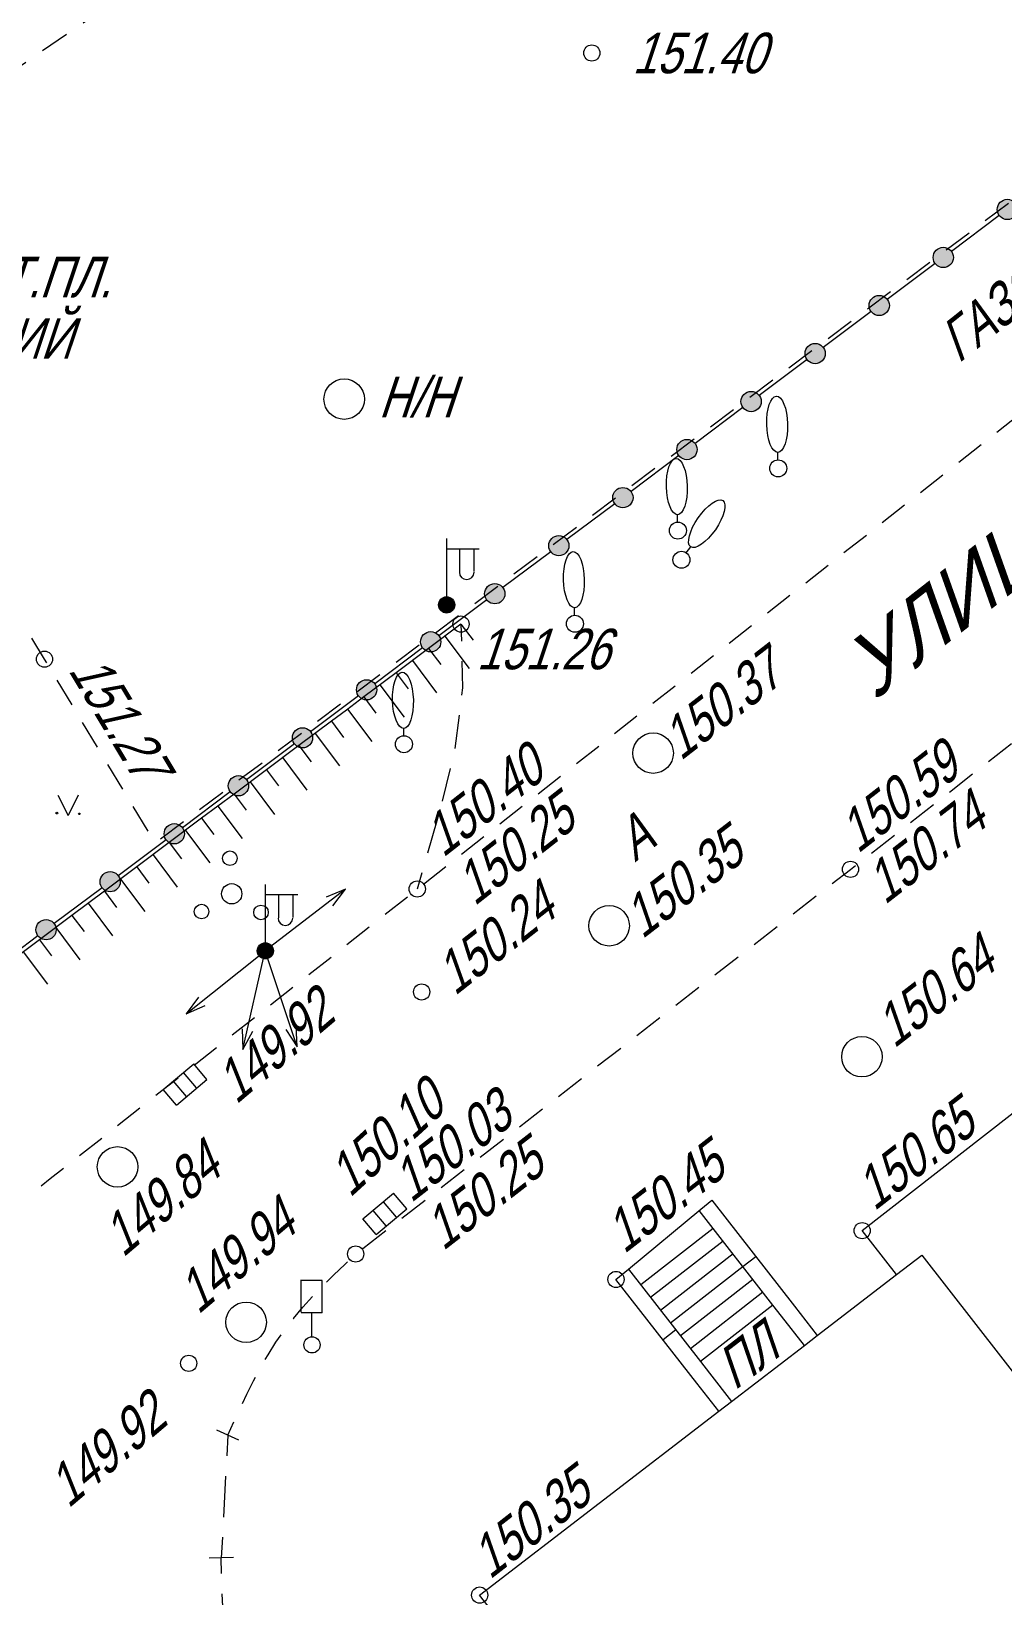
# Model space of a CAD drawing. Header units: metres. Extents: x 382 to 851, y 14083 to 14440.
# Drawn here: x 500.43 to 524.41, y 14152.11 to 14190.73 of the extents above; entities that cross this region are included whole.
import ezdxf

# ---------------------------------------------------------------- set-up
doc = ezdxf.new("R2010")
doc.units = ezdxf.units.M
doc.header["$MEASUREMENT"] = 0
for name, color, linetype, lineweight in [('Бортовой камень', 7, 'Continuous', 25), ('Внутреннее заполнение', 7, 'Continuous', 25), ('Горизонтали', 7, 'Continuous', 25), ('Граница площадки', 7, 'Continuous', 25), ('Граница улицы', 7, 'Continuous', 25), ('Здания', 7, 'Continuous', 25), ('Колодцы', 7, 'Continuous', 25), ('Крыльца', 7, 'Continuous', 25), ('Леса и газоны', 7, 'Continuous', 25), ('ЛЭП', 7, 'Continuous', 25), ('Ограды', 7, 'Continuous', 25), ('Отдельно стоящее дерево', 7, 'Continuous', 25), ('Откосы', 7, 'Continuous', 25), ('Светофоры', 7, 'Continuous', 25), ('Фонари', 7, 'Continuous', 25), ('Фонтаны', 7, 'Continuous', 25)]:
    doc.layers.add(name, color=color, linetype=linetype, lineweight=lineweight)
doc.styles.add('Style-RUSSIAN_1251 I 0.32289', font='RUSSIAN_1251.shx', dxfattribs={"oblique": 18.5})

# ---------------------------------------------------------------- blocks, each defined once
blk = doc.blocks.new('GAZON_38')
at = {"layer": 'Леса и газоны', "color": 251, "linetype": 'Continuous', "lineweight": 9}
for p in [(-0.248, 0.499), (0.251, 0.502)]:
    blk.add_line(p, (0, 0), dxfattribs=at)
for centre in [(-0.276, 0.057), (0.279, 0.039)]:
    blk.add_arc(centre, 0.02, 0, 360, dxfattribs=at)
blk = doc.blocks.new('DEREVO_544')
at = {"layer": 'Отдельно стоящее дерево', "color": 251, "linetype": 'Continuous', "lineweight": 9, "flags": 128}
blk.add_lwpolyline([(-0.007, 0.21), (-0.007, 0.393)], dxfattribs=at)
at = {"layer": 'Отдельно стоящее дерево', "color": 251, "linetype": 'Continuous', "lineweight": 9}
blk.add_arc((0, 0), 0.21, 0, 359.99999, dxfattribs=at)
blk.add_ellipse((-0.0255, 1.088), major_axis=(-0.0185, 0.695), ratio=0.3698286, dxfattribs=at)
blk = doc.blocks.new('KOLOD_118')
at = {"layer": 'Колодцы', "color": 251, "linetype": 'Continuous', "lineweight": 9}
blk.add_arc((0, 0), 0.5, 0, 360, dxfattribs=at)
blk = doc.blocks.new('RESHT1_21')
at = {"layer": 'Фонтаны', "color": 251, "linetype": 'Continuous', "lineweight": 9}
for p, q in [((-0.494, -0.254), (-0.494, 0.254)), ((-0.494, 0.254), (0.495, 0.254)), ((-0.163, -0.245), (-0.163, 0.251)), ((0.166, -0.245), (0.166, 0.251)), ((0.495, -0.254), (0.495, 0.254)), ((-0.494, -0.254), (0.495, -0.254))]:
    blk.add_line(p, q, dxfattribs=at)
blk = doc.blocks.new('KOLOD_120')
at = {"layer": 'Колодцы', "color": 251, "linetype": 'Continuous', "lineweight": 9}
blk.add_arc((0, 0), 0.5, 0, 360, dxfattribs=at)
blk = doc.blocks.new('KOLOD_122')
at = {"layer": 'Колодцы', "color": 251, "linetype": 'Continuous', "lineweight": 9}
blk.add_arc((0, 0), 0.5, 0, 360, dxfattribs=at)
blk = doc.blocks.new('PIKET_593')
at = {"layer": 'Горизонтали', "color": 251, "linetype": 'Continuous', "lineweight": 9}
blk.add_arc((0, 0), 0.2, 0, 360, dxfattribs=at)
blk = doc.blocks.new('FNRM1_24')
at = {"layer": 'Фонари', "linetype": 'Continuous', "lineweight": 9}
h = blk.add_hatch(color=251, dxfattribs=at)
edge = h.paths.add_edge_path()
edge.add_arc((0, 0), 0.2, 0, 360)
at = {"layer": 'Фонари', "color": 251, "linetype": 'Continuous', "lineweight": 9}
for p, q in [((0.003, 0.2), (0.003, 1.641)), ((0.017, 1.388), (0.805, 1.388)), ((0.322, 1.371), (0.322, 0.816)), ((0.676, 1.378), (0.676, 0.823))]:
    blk.add_line(p, q, dxfattribs=at)
blk.add_circle((0, 0), 0.2, dxfattribs=at)
blk.add_arc((0.496, 0.809), 0.181, 180, 0, dxfattribs=at)
blk = doc.blocks.new('FNRM1_28')
at = {"layer": 'Фонари', "linetype": 'Continuous', "lineweight": 9}
h = blk.add_hatch(color=251, dxfattribs=at)
edge = h.paths.add_edge_path()
edge.add_arc((0, 0), 0.2, 0, 360)
at = {"layer": 'Фонари', "color": 251, "linetype": 'Continuous', "lineweight": 9}
for p, q in [((0.003, 0.2), (0.003, 1.641)), ((0.017, 1.388), (0.805, 1.388)), ((0.322, 1.371), (0.322, 0.816)), ((0.676, 1.378), (0.676, 0.823))]:
    blk.add_line(p, q, dxfattribs=at)
blk.add_circle((0, 0), 0.2, dxfattribs=at)
blk.add_arc((0.496, 0.809), 0.181, 180, 0, dxfattribs=at)
blk = doc.blocks.new('PIKET_604')
at = {"layer": 'Горизонтали', "color": 251, "linetype": 'Continuous', "lineweight": 9}
blk.add_arc((0, 0), 0.2, 0, 360, dxfattribs=at)
blk = doc.blocks.new('PIKET_605')
at = {"layer": 'Горизонтали', "color": 251, "linetype": 'Continuous', "lineweight": 9}
blk.add_arc((0, 0), 0.2, 0, 360, dxfattribs=at)
blk = doc.blocks.new('PIKET_606')
at = {"layer": 'Горизонтали', "color": 251, "linetype": 'Continuous', "lineweight": 9}
blk.add_arc((0, 0), 0.2, 0, 360, dxfattribs=at)
blk = doc.blocks.new('msdElementTypeLineString_224')
at = {"layer": 'Откосы', "color": 251, "linetype": 'Continuous', "lineweight": 9}
for p, q in [((1.081, 6.541), (1.091, 6.123)), ((1.032, 4.294), (0.926, 3.466)), ((0.815, 2.978), (0.617, 2.167)), ((0.487, 1.684), (0.255, 0.882)), ((0.117, 0.402), (0.001, 0))]:
    blk.add_line(p, q, dxfattribs=at)
at = {"layer": 'Откосы', "color": 251, "linetype": 'Continuous', "lineweight": 9, "flags": 128}
blk.add_lwpolyline([(1.103, 5.624), (1.118, 4.969), (1.096, 4.79)], dxfattribs=at)
blk = doc.blocks.new('msdElementTypeLine_76')
at = {"layer": 'ЛЭП', "color": 251, "linetype": 'Continuous', "lineweight": 9}
for p, q in [((27.087, 20.873), (29.068, 22.398)), ((2.115, 1.659), (0.134, 0.134))]:
    blk.add_line(p, q, dxfattribs=at)
at = {"layer": 'ЛЭП', "color": 251, "linetype": 'Continuous', "lineweight": 9, "flags": 128}
for points in [[(27.4, 21.284), (27.087, 20.873), (27.565, 21.073)], [(1.802, 1.248), (2.115, 1.659), (1.637, 1.459)]]:
    blk.add_lwpolyline(points, dxfattribs=at)
blk = doc.blocks.new('msdElementTypeLineString_232')
at = {"layer": 'Откосы', "color": 251, "linetype": 'Continuous', "lineweight": 9}
for p, q in [((12.037, 9.263), (11.236, 8.663)), ((11.637, 8.963), (12.236, 8.163)), ((12.037, 9.263), (12.336, 8.863)), ((11.236, 8.663), (10.436, 8.063)), ((11.236, 8.663), (11.536, 8.263)), ((10.836, 8.363), (11.436, 7.563)), ((10.436, 8.063), (9.636, 7.464)), ((10.036, 7.764), (10.636, 6.963)), ((10.436, 8.063), (10.736, 7.663)), ((9.636, 7.464), (9.936, 7.064)), ((9.236, 7.164), (9.836, 6.364)), ((8.836, 6.864), (8.035, 6.265)), ((8.836, 6.864), (9.135, 6.464)), ((8.035, 6.265), (7.234, 5.666)), ((8.035, 6.265), (8.335, 5.865)), ((8.435, 6.565), (9.034, 5.764)), ((7.635, 5.965), (8.234, 5.165)), ((7.234, 5.666), (6.434, 5.067)), ((7.234, 5.666), (7.534, 5.266)), ((6.434, 5.067), (5.633, 4.468)), ((6.434, 5.067), (6.733, 4.666)), ((6.834, 5.366), (7.433, 4.566)), ((6.033, 4.767), (6.633, 3.967)), ((5.633, 4.468), (4.832, 3.868)), ((5.633, 4.468), (5.933, 4.067)), ((4.832, 3.868), (4.032, 3.269)), ((4.832, 3.868), (5.132, 3.468)), ((5.233, 4.168), (5.832, 3.367)), ((4.432, 3.569), (5.031, 2.768)), ((4.032, 3.269), (3.231, 2.67)), ((4.032, 3.269), (4.331, 2.869)), ((3.631, 2.97), (4.231, 2.169)), ((3.231, 2.67), (2.43, 2.071)), ((2.831, 2.371), (3.43, 1.57)), ((3.231, 2.67), (3.531, 2.27)), ((2.43, 2.071), (1.63, 1.472)), ((2.43, 2.071), (2.73, 1.671)), ((2.03, 1.772), (2.629, 0.971)), ((1.63, 1.472), (1, 1.001)), ((1.229, 1.172), (1.829, 0.372)), ((1.63, 1.472), (1.929, 1.072))]:
    blk.add_line(p, q, dxfattribs=at)
at = {"layer": 'Откосы', "color": 251, "linetype": 'Continuous', "lineweight": 9, "flags": 128}
blk.add_lwpolyline([(9.636, 7.464), (9.206, 7.141), (8.836, 6.864)], dxfattribs=at)
blk = doc.blocks.new('msdElementTypeLineString_234')
at = {"layer": 'Ограды', "linetype": 'Continuous', "lineweight": 9}
h = blk.add_hatch(color=251, dxfattribs=at)
edge = h.paths.add_edge_path()
edge.add_arc((35.895, 26.87), 0.25, 0, 360)
h = blk.add_hatch(color=251, dxfattribs=at)
edge = h.paths.add_edge_path()
edge.add_arc((34.3, 25.702), 0.25, 0, 360)
h = blk.add_hatch(color=251, dxfattribs=at)
edge = h.paths.add_edge_path()
edge.add_arc((32.705, 24.534), 0.25, 0, 360)
h = blk.add_hatch(color=251, dxfattribs=at)
edge = h.paths.add_edge_path()
edge.add_arc((31.109, 23.365), 0.25, 0, 360)
h = blk.add_hatch(color=251, dxfattribs=at)
edge = h.paths.add_edge_path()
edge.add_arc((29.525, 22.182), 0.25, 0, 360)
h = blk.add_hatch(color=251, dxfattribs=at)
edge = h.paths.add_edge_path()
edge.add_arc((27.943, 20.997), 0.25, 0, 360)
h = blk.add_hatch(color=251, dxfattribs=at)
edge = h.paths.add_edge_path()
edge.add_arc((26.361, 19.811), 0.25, 0, 360)
h = blk.add_hatch(color=251, dxfattribs=at)
edge = h.paths.add_edge_path()
edge.add_arc((24.778, 18.625), 0.25, 0, 360)
h = blk.add_hatch(color=251, dxfattribs=at)
edge = h.paths.add_edge_path()
edge.add_arc((23.196, 17.439), 0.25, 0, 360)
h = blk.add_hatch(color=251, dxfattribs=at)
edge = h.paths.add_edge_path()
edge.add_arc((21.614, 16.253), 0.25, 0, 360)
h = blk.add_hatch(color=251, dxfattribs=at)
edge = h.paths.add_edge_path()
edge.add_arc((20.032, 15.067), 0.25, 0, 360)
h = blk.add_hatch(color=251, dxfattribs=at)
edge = h.paths.add_edge_path()
edge.add_arc((18.45, 13.882), 0.25, 0, 360)
h = blk.add_hatch(color=251, dxfattribs=at)
edge = h.paths.add_edge_path()
edge.add_arc((16.867, 12.696), 0.25, 0, 360)
h = blk.add_hatch(color=251, dxfattribs=at)
edge = h.paths.add_edge_path()
edge.add_arc((15.285, 11.51), 0.25, 0, 360)
h = blk.add_hatch(color=251, dxfattribs=at)
edge = h.paths.add_edge_path()
edge.add_arc((13.703, 10.324), 0.25, 0, 360)
h = blk.add_hatch(color=251, dxfattribs=at)
edge = h.paths.add_edge_path()
edge.add_arc((12.121, 9.138), 0.25, 0, 360)
h = blk.add_hatch(color=251, dxfattribs=at)
edge = h.paths.add_edge_path()
edge.add_arc((10.539, 7.952), 0.25, 0, 360)
h = blk.add_hatch(color=251, dxfattribs=at)
edge = h.paths.add_edge_path()
edge.add_arc((8.957, 6.766), 0.25, 0, 360)
h = blk.add_hatch(color=251, dxfattribs=at)
edge = h.paths.add_edge_path()
edge.add_arc((7.374, 5.581), 0.25, 0, 360)
h = blk.add_hatch(color=251, dxfattribs=at)
edge = h.paths.add_edge_path()
edge.add_arc((5.791, 4.397), 0.25, 0, 360)
h = blk.add_hatch(color=251, dxfattribs=at)
edge = h.paths.add_edge_path()
edge.add_arc((4.208, 3.212), 0.25, 0, 360)
h = blk.add_hatch(color=251, dxfattribs=at)
edge = h.paths.add_edge_path()
edge.add_arc((2.624, 2.028), 0.25, 0, 360)
h = blk.add_hatch(color=251, dxfattribs=at)
edge = h.paths.add_edge_path()
edge.add_arc((1.041, 0.843), 0.25, 0, 360)
at = {"layer": 'Ограды', "color": 251, "linetype": 'Continuous', "lineweight": 9}
for p, q in [((36.693, 27.454), (36.097, 27.018)), ((35.693, 26.722), (34.502, 25.85)), ((34.098, 25.554), (32.906, 24.681)), ((32.503, 24.386), (31.311, 23.513)), ((29.325, 22.033), (28.143, 21.147)), ((27.743, 20.847), (26.561, 19.961)), ((26.161, 19.661), (24.979, 18.775)), ((24.579, 18.475), (23.396, 17.589)), ((22.996, 17.289), (21.814, 16.403)), ((21.414, 16.103), (20.232, 15.217)), ((19.832, 14.918), (18.65, 14.032)), ((18.25, 13.732), (17.068, 12.846)), ((16.668, 12.546), (15.485, 11.66)), ((15.085, 11.36), (13.903, 10.474)), ((13.503, 10.174), (12.321, 9.288)), ((11.921, 8.988), (10.739, 8.102)), ((10.339, 7.802), (9.157, 6.916)), ((7.174, 5.432), (5.991, 4.547)), ((5.591, 4.247), (4.408, 3.362)), ((4.008, 3.062), (2.825, 2.177)), ((2.424, 1.878), (1.242, 0.993)), ((0.841, 0.693), (0.25, 0.251))]:
    blk.add_line(p, q, dxfattribs=at)
at = {"layer": 'Ограды', "color": 251, "linetype": 'Continuous', "lineweight": 9, "flags": 128}
for points in [[(30.908, 23.218), (30.848, 23.174), (29.725, 22.332)], [(8.757, 6.617), (8.396, 6.346), (7.574, 5.731)]]:
    blk.add_lwpolyline(points, dxfattribs=at)
at = {"layer": 'Ограды', "color": 251, "linetype": 'Continuous', "lineweight": 9}
for centre in [(35.895, 26.87), (35.895, 26.87), (34.3, 25.702), (34.3, 25.702), (32.705, 24.534), (32.705, 24.534), (31.109, 23.365), (31.109, 23.365), (29.525, 22.182), (29.525, 22.182), (27.943, 20.997), (27.943, 20.997), (26.361, 19.811), (26.361, 19.811), (24.778, 18.625), (24.778, 18.625), (23.196, 17.439), (23.196, 17.439), (21.614, 16.253), (21.614, 16.253), (20.032, 15.067), (20.032, 15.067), (18.45, 13.882), (18.45, 13.882), (16.867, 12.696), (16.867, 12.696), (15.285, 11.51), (15.285, 11.51), (13.703, 10.324), (13.703, 10.324), (12.121, 9.138), (12.121, 9.138), (10.539, 7.952), (10.539, 7.952), (8.957, 6.766), (8.957, 6.766), (7.374, 5.581), (7.374, 5.581), (5.791, 4.397), (5.791, 4.397), (4.208, 3.212), (4.208, 3.212), (2.624, 2.028), (2.624, 2.028), (1.041, 0.843), (1.041, 0.843)]:
    blk.add_circle(centre, 0.25, dxfattribs=at)
blk = doc.blocks.new('PIKET_617')
at = {"layer": 'Горизонтали', "color": 251, "linetype": 'Continuous', "lineweight": 9}
blk.add_arc((0, 0), 0.2, 0, 360, dxfattribs=at)
blk = doc.blocks.new('KOLOD_126')
at = {"layer": 'Колодцы', "color": 251, "linetype": 'Continuous', "lineweight": 9}
blk.add_arc((0, 0), 0.5, 0, 360, dxfattribs=at)
blk = doc.blocks.new('PIKET_621')
at = {"layer": 'Горизонтали', "color": 251, "linetype": 'Continuous', "lineweight": 9}
blk.add_arc((0, 0), 0.2, 0, 360, dxfattribs=at)
blk = doc.blocks.new('PIKET_622')
at = {"layer": 'Горизонтали', "color": 251, "linetype": 'Continuous', "lineweight": 9}
blk.add_arc((0, 0), 0.2, 0, 360, dxfattribs=at)
blk = doc.blocks.new('KOLOD_131')
at = {"layer": 'Колодцы', "color": 251, "linetype": 'Continuous', "lineweight": 9}
blk.add_arc((0, 0), 0.5, 0, 360, dxfattribs=at)
blk = doc.blocks.new('KOLOD_132')
at = {"layer": 'Колодцы', "color": 251, "linetype": 'Continuous', "lineweight": 9}
blk.add_arc((0, 0), 0.5, 0, 360, dxfattribs=at)
blk = doc.blocks.new('PIKET_631')
at = {"layer": 'Горизонтали', "color": 251, "linetype": 'Continuous', "lineweight": 9}
blk.add_arc((0, 0), 0.2, 0, 360, dxfattribs=at)
blk = doc.blocks.new('PIKET_645')
at = {"layer": 'Горизонтали', "color": 251, "linetype": 'Continuous', "lineweight": 9}
blk.add_arc((0, 0), 0.2, 0, 360, dxfattribs=at)
blk = doc.blocks.new('DORZN1_70')
at = {"layer": 'Светофоры', "color": 251, "linetype": 'Continuous', "lineweight": 9}
for p, q in [((-0.27, 0.806), (-0.27, 1.603)), ((-0.27, 1.598), (0.252, 1.598)), ((0.252, 0.792), (0.252, 1.589)), ((-0.27, 0.801), (0.248, 0.801)), ((-0.004, 0.2), (-0.004, 0.801))]:
    blk.add_line(p, q, dxfattribs=at)
blk.add_arc((0, 0), 0.2, 0, 360, dxfattribs=at)
blk = doc.blocks.new('RESHT1_25')
at = {"layer": 'Фонтаны', "color": 251, "linetype": 'Continuous', "lineweight": 9}
for p, q in [((-0.494, -0.254), (-0.494, 0.254)), ((-0.494, 0.254), (0.495, 0.254)), ((-0.163, -0.245), (-0.163, 0.251)), ((0.166, -0.245), (0.166, 0.251)), ((0.495, -0.254), (0.495, 0.254)), ((-0.494, -0.254), (0.495, -0.254))]:
    blk.add_line(p, q, dxfattribs=at)
blk = doc.blocks.new('msdElementTypeLine_80')
at = {"layer": 'ЛЭП', "color": 251, "linetype": 'Continuous', "lineweight": 9}
blk.add_line((4.383, 3.514), (6.339, 5.07), dxfattribs=at)
at = {"layer": 'ЛЭП', "color": 251, "linetype": 'Continuous', "lineweight": 9, "flags": 128}
blk.add_lwpolyline([(4.69, 3.929), (4.383, 3.514), (4.858, 3.721)], dxfattribs=at)
blk = doc.blocks.new('PIKET_663')
at = {"layer": 'Горизонтали', "color": 251, "linetype": 'Continuous', "lineweight": 9}
blk.add_arc((0, 0), 0.2, 0, 360, dxfattribs=at)
blk = doc.blocks.new('msdElementTypeLine_83')
at = {"layer": 'ЛЭП', "color": 251, "linetype": 'Continuous', "lineweight": 9}
blk.add_line((5.786, 25.064), (6.339, 27.502), dxfattribs=at)
at = {"layer": 'ЛЭП', "color": 251, "linetype": 'Continuous', "lineweight": 9, "flags": 128}
blk.add_lwpolyline([(5.766, 25.58), (5.786, 25.064), (6.028, 25.523)], dxfattribs=at)
blk = doc.blocks.new('msdElementTypeLine_84')
at = {"layer": 'ЛЭП', "color": 251, "linetype": 'Continuous', "lineweight": 9}
blk.add_line((0.923, 13.667), (0.134, 16.039), dxfattribs=at)
at = {"layer": 'ЛЭП', "color": 251, "linetype": 'Continuous', "lineweight": 9, "flags": 128}
blk.add_lwpolyline([(0.639, 14.098), (0.923, 13.667), (0.892, 14.185)], dxfattribs=at)
blk = doc.blocks.new('msdElementTypeLineString_247')
at = {"layer": 'Граница площадки', "color": 251, "linetype": 'Continuous', "lineweight": 9}
for p, q in [((25.685, 36.719), (26.272, 37.123)), ((24.686, 36.032), (25.273, 36.436)), ((28.375, 36.142), (28.737, 35.529)), ((23.688, 35.346), (24.274, 35.749)), ((22.689, 34.659), (23.276, 35.062)), ((28.992, 35.099), (29.355, 34.486)), ((21.69, 33.972), (22.277, 34.376)), ((29.609, 34.056), (29.972, 33.443)), ((20.691, 33.285), (21.278, 33.689)), ((19.692, 32.599), (20.279, 33.002)), ((30.227, 33.013), (30.589, 32.4)), ((18.693, 31.912), (19.28, 32.315)), ((30.844, 31.969), (31.207, 31.357)), ((17.695, 31.225), (18.281, 31.629)), ((16.696, 30.538), (17.283, 30.942)), ((31.461, 30.926), (31.824, 30.313)), ((15.697, 29.852), (16.284, 30.255)), ((32.079, 29.883), (32.441, 29.27)), ((14.698, 29.165), (15.285, 29.568)), ((13.699, 28.478), (14.286, 28.882)), ((32.696, 28.84), (33.059, 28.227)), ((12.7, 27.791), (13.287, 28.195)), ((11.702, 27.105), (12.288, 27.508)), ((33.313, 27.797), (33.676, 27.184)), ((10.703, 26.418), (11.29, 26.821)), ((33.931, 26.754), (34.293, 26.141)), ((9.704, 25.731), (10.291, 26.135)), ((34.548, 25.71), (34.911, 25.098)), ((35.165, 24.667), (35.528, 24.054)), ((6.706, 23.673), (7.294, 24.075)), ((35.262, 23.731), (34.688, 23.31)), ((5.706, 22.988), (6.294, 23.39)), ((34.284, 23.015), (33.71, 22.594)), ((4.706, 22.303), (5.294, 22.705)), ((3.706, 21.618), (4.294, 22.02)), ((33.306, 22.299), (32.732, 21.878)), ((2.706, 20.933), (3.294, 21.335)), ((32.328, 21.582), (31.754, 21.162)), ((31.35, 20.866), (30.776, 20.446)), ((1.706, 20.247), (2.294, 20.65)), ((30.374, 20.148), (29.804, 19.721)), ((0.706, 19.562), (1.294, 19.965)), ((29.404, 19.421), (28.834, 18.994)), ((0, 19.079), (0.294, 19.28)), ((28.434, 18.694), (27.864, 18.267)), ((27.464, 17.967), (26.894, 17.54)), ((26.494, 17.24), (25.924, 16.813)), ((25.524, 16.513), (24.954, 16.086)), ((24.554, 15.786), (23.984, 15.359)), ((23.584, 15.059), (23.014, 14.632)), ((22.614, 14.332), (22.044, 13.905)), ((21.644, 13.605), (21.074, 13.178)), ((20.674, 12.878), (20.104, 12.451)), ((19.704, 12.151), (19.135, 11.724)), ((18.734, 11.424), (18.165, 10.997)), ((17.764, 10.698), (17.195, 10.27)), ((16.795, 9.971), (16.225, 9.543)), ((15.825, 9.244), (15.255, 8.816)), ((14.855, 8.517), (14.285, 8.089)), ((13.885, 7.79), (13.315, 7.362)), ((12.915, 7.063), (12.345, 6.635)), ((11.945, 6.336), (11.375, 5.908)), ((0.184, 5.485), (0, 5.79)), ((10.975, 5.609), (10.405, 5.181)), ((10.005, 4.882), (9.435, 4.454)), ((1.434, 3.408), (1.067, 4.018)), ((9.035, 4.155), (8.465, 3.728)), ((8.065, 3.428), (7.495, 3.001)), ((2.059, 2.369), (1.692, 2.979)), ((7.095, 2.701), (6.524, 2.275)), ((2.684, 1.331), (2.317, 1.941)), ((6.124, 1.975), (5.554, 1.548)), ((5.154, 1.249), (4.583, 0.822)), ((3.31, 0.292), (2.942, 0.902)), ((4.183, 0.523), (3.613, 0.096))]:
    blk.add_line(p, q, dxfattribs=at)
at = {"layer": 'Граница площадки', "color": 251, "linetype": 'Continuous', "lineweight": 9, "flags": 128}
for points in [[(26.684, 37.406), (26.997, 37.621), (27.248, 37.403)], [(27.626, 37.075), (28.03, 36.724), (28.12, 36.572)], [(8.705, 25.044), (9.256, 25.423), (9.292, 25.448)], [(7.706, 24.358), (7.976, 24.543), (8.293, 24.761)], [(0.809, 4.446), (0.753, 4.539), (0.442, 5.056)]]:
    blk.add_lwpolyline(points, dxfattribs=at)
blk = doc.blocks.new('DEREVO_622')
at = {"layer": 'Отдельно стоящее дерево', "color": 251, "linetype": 'Continuous', "lineweight": 9, "flags": 128}
blk.add_lwpolyline([(-0.007, 0.21), (-0.007, 0.393)], dxfattribs=at)
at = {"layer": 'Отдельно стоящее дерево', "color": 251, "linetype": 'Continuous', "lineweight": 9}
blk.add_arc((0, 0), 0.21, 0, 359.99999, dxfattribs=at)
blk.add_ellipse((-0.0255, 1.088), major_axis=(-0.0185, 0.695), ratio=0.3698286, dxfattribs=at)
blk = doc.blocks.new('DEREVO_623')
at = {"layer": 'Отдельно стоящее дерево', "color": 251, "linetype": 'Continuous', "lineweight": 9, "flags": 128}
blk.add_lwpolyline([(-0.007, 0.21), (-0.007, 0.393)], dxfattribs=at)
at = {"layer": 'Отдельно стоящее дерево', "color": 251, "linetype": 'Continuous', "lineweight": 9}
blk.add_arc((0, 0), 0.21, 0, 359.99999, dxfattribs=at)
blk.add_ellipse((-0.0255, 1.088), major_axis=(-0.0185, 0.695), ratio=0.3698286, dxfattribs=at)
blk = doc.blocks.new('DEREVO_624')
at = {"layer": 'Отдельно стоящее дерево', "color": 251, "linetype": 'Continuous', "lineweight": 9, "flags": 128}
blk.add_lwpolyline([(-0.007, 0.21), (-0.007, 0.393)], dxfattribs=at)
at = {"layer": 'Отдельно стоящее дерево', "color": 251, "linetype": 'Continuous', "lineweight": 9}
blk.add_arc((0, 0), 0.21, 0, 360, dxfattribs=at)
blk.add_ellipse((-0.026, 1.088), major_axis=(-0.019, 0.695), ratio=0.369829, dxfattribs=at)
blk = doc.blocks.new('DEREVO_625')
at = {"layer": 'Отдельно стоящее дерево', "color": 251, "linetype": 'Continuous', "lineweight": 9, "flags": 128}
blk.add_lwpolyline([(-0.007, 0.21), (-0.007, 0.393)], dxfattribs=at)
at = {"layer": 'Отдельно стоящее дерево', "color": 251, "linetype": 'Continuous', "lineweight": 9}
blk.add_arc((0, 0), 0.21, 0, 360, dxfattribs=at)
blk.add_ellipse((-0.025, 1.088), major_axis=(-0.019, 0.695), ratio=0.369829, dxfattribs=at)
blk = doc.blocks.new('KUST1_26')
at = {"layer": 'Отдельно стоящее дерево', "color": 251, "linetype": 'Continuous', "lineweight": 9}
for centre, radius in [((-0.044, 0.877), 0.18), ((0, 0), 0.25), ((-0.745, -0.439), 0.18), ((0.723, -0.461), 0.18)]:
    blk.add_arc(centre, radius, 0, 360, dxfattribs=at)
blk = doc.blocks.new('msdElementTypeLine_90')
at = {"layer": 'Граница улицы', "color": 251, "linetype": 'Continuous', "lineweight": 9}
for p, q in [((0.16, 3.028), (0.133, 2.521)), ((0.107, 2.021), (0.053, 1.007)), ((0.027, 0.507), (0, 0))]:
    blk.add_line(p, q, dxfattribs=at)
blk = doc.blocks.new('PIKET_709')
at = {"layer": 'Горизонтали', "color": 251, "linetype": 'Continuous', "lineweight": 9}
blk.add_arc((0, 0), 0.2, 0, 360, dxfattribs=at)
blk = doc.blocks.new('msdElementTypeLineString_255')
at = {"layer": 'Бортовой камень', "color": 251, "linetype": 'Continuous', "lineweight": 9}
for p, q in [((24.271, 19.132), (24.823, 19.566)), ((23.327, 18.388), (23.878, 18.822)), ((22.383, 17.643), (22.934, 18.078)), ((21.439, 16.899), (21.99, 17.334)), ((20.494, 16.155), (21.046, 16.59)), ((19.55, 15.411), (20.102, 15.846)), ((18.606, 14.667), (19.158, 15.102)), ((17.662, 13.923), (18.213, 14.358)), ((16.718, 13.179), (17.269, 13.613)), ((15.774, 12.435), (16.325, 12.869)), ((14.829, 11.691), (15.381, 12.125)), ((13.885, 10.947), (14.437, 11.381)), ((12.941, 10.202), (13.492, 10.637)), ((11.997, 9.458), (12.548, 9.893)), ((11.053, 8.714), (11.604, 9.149)), ((10.108, 7.97), (10.66, 8.405)), ((9.165, 7.226), (9.716, 7.661)), ((8.221, 6.481), (8.772, 6.916)), ((7.277, 5.737), (7.828, 6.171)), ((6.333, 4.992), (6.884, 5.427)), ((5.389, 4.248), (5.94, 4.682)), ((4.445, 3.503), (4.997, 3.938)), ((3.502, 2.759), (4.053, 3.193)), ((2.558, 2.014), (3.109, 2.449)), ((1.614, 1.269), (2.165, 1.704))]:
    blk.add_line(p, q, dxfattribs=at)
at = {"layer": 'Бортовой камень', "color": 251, "linetype": 'Continuous', "lineweight": 9, "flags": 128}
blk.add_lwpolyline([(0.67, 0.526), (0.894, 0.702), (1.221, 0.96)], dxfattribs=at)
blk = doc.blocks.new('msdElementTypeLineString_277')
at = {"layer": 'Бортовой камень', "color": 251, "linetype": 'Continuous', "lineweight": 9}
for p, q in [((33.203, 27.984), (33.77, 28.434)), ((32.245, 27.224), (32.812, 27.673)), ((31.287, 26.463), (31.853, 26.913)), ((30.328, 25.702), (30.895, 26.152)), ((29.37, 24.942), (29.937, 25.392)), ((28.412, 24.181), (28.978, 24.631)), ((27.453, 23.421), (28.02, 23.871)), ((26.495, 22.66), (27.062, 23.11)), ((25.533, 21.904), (26.103, 22.35)), ((24.569, 21.151), (25.139, 21.597)), ((23.605, 20.398), (24.175, 20.843)), ((22.641, 19.645), (23.211, 20.09)), ((21.677, 18.891), (22.247, 19.337)), ((20.713, 18.138), (21.283, 18.584)), ((19.749, 17.385), (20.319, 17.83)), ((18.785, 16.632), (19.355, 17.077)), ((17.821, 15.878), (18.391, 16.324)), ((16.857, 15.125), (17.427, 15.571)), ((15.893, 14.372), (16.463, 14.817)), ((13.962, 12.869), (14.533, 13.313)), ((12.996, 12.118), (13.567, 12.562)), ((12.03, 11.367), (12.601, 11.811)), ((11.064, 10.617), (11.635, 11.061)), ((10.098, 9.866), (10.669, 10.31)), ((9.132, 9.115), (9.703, 9.559)), ((8.166, 8.364), (8.737, 8.808)), ((7.2, 7.614), (7.771, 8.058)), ((6.234, 6.863), (6.805, 7.307)), ((5.268, 6.112), (5.839, 6.556)), ((4.302, 5.361), (4.873, 5.805)), ((3.336, 4.61), (3.907, 5.054)), ((0, 0), (0.15, 0.329))]:
    blk.add_line(p, q, dxfattribs=at)
at = {"layer": 'Бортовой камень', "color": 251, "linetype": 'Continuous', "lineweight": 9, "flags": 128}
for points in [[(36.274, 29.96), (36.353, 29.988), (36.59, 30.061), (36.83, 30.125), (36.97, 30.157)], [(37.459, 30.261), (37.566, 30.282), (37.814, 30.329)], [(35.175, 29.429), (35.232, 29.463), (35.448, 29.587), (35.668, 29.703), (35.812, 29.771)], [(34.162, 28.745), (34.384, 28.921), (34.594, 29.061), (34.751, 29.163)], [(14.928, 13.62), (15.377, 13.969), (15.499, 14.064)], [(2.439, 3.78), (2.621, 3.961), (2.889, 4.218), (2.959, 4.283)], [(1.614, 2.878), (1.619, 2.884), (1.855, 3.164), (2.09, 3.422)], [(0.927, 1.867), (0.994, 1.984), (1.189, 2.294), (1.315, 2.477)], [(0.362, 0.782), (0.472, 1.011), (0.638, 1.341), (0.685, 1.429)]]:
    blk.add_lwpolyline(points, dxfattribs=at)
blk = doc.blocks.new('msdElementTypeLineString_278')
at = {"layer": 'Бортовой камень', "color": 251, "linetype": 'Continuous', "lineweight": 9}
for p, q in [((0.007, 5.387), (0, 5.773)), ((2.173, 0.001), (1.934, 0.304))]:
    blk.add_line(p, q, dxfattribs=at)
at = {"layer": 'Бортовой камень', "color": 251, "linetype": 'Continuous', "lineweight": 9, "flags": 128}
for points in [[(0.077, 4.116), (0.069, 4.175), (0.038, 4.569), (0.023, 4.887)], [(0.331, 2.872), (0.277, 3.034), (0.185, 3.406), (0.147, 3.621)], [(0.881, 1.729), (0.728, 1.981), (0.549, 2.321), (0.512, 2.407)], [(1.624, 0.696), (1.386, 1.004), (1.159, 1.313)]]:
    blk.add_lwpolyline(points, dxfattribs=at)

msp = doc.modelspace()

# ---------------------------------------------------------------- linework, layer by layer
at = {"layer": 'Внутреннее заполнение', "color": 251, "linetype": 'Continuous', "lineweight": 9, "flags": 128}
for points in [[(517.264, 14161.179), (515.474, 14159.785)], [(517.509, 14160.864), (515.72, 14159.47)], [(517.755, 14160.548), (515.966, 14159.154)], [(518.317, 14160.479), (518.001, 14160.233), (516.211, 14158.839)], [(518.247, 14159.917), (516.457, 14158.523)], [(518.493, 14159.602), (516.703, 14158.208)], [(516.341, 14158.672), (516.026, 14158.426)], [(505.551, 14155.947), (505.278, 14156.072), (505.005, 14156.197)], [(505.418, 14153.049), (505.118, 14153.044), (504.818, 14153.039)]]:
    msp.add_lwpolyline(points, dxfattribs=at)
at = {"layer": 'Здания', "color": 251, "linetype": 'Continuous', "lineweight": 9, "flags": 128}
for points in [[(521.788, 14160.037), (521.206, 14160.785), (520.943, 14161.122), (535.561, 14172.517), (535.755, 14172.268), (536.404, 14171.435)], [(528.853, 14140.381), (524.02, 14136.567), (522.47, 14138.489), (521.207, 14140.056), (520.338, 14141.134), (517.257, 14144.955), (517.085, 14145.168), (515.903, 14146.633), (514.961, 14147.801), (514.02, 14148.969), (513.267, 14149.903), (512.325, 14151.07), (512.162, 14151.273), (511.498, 14152.125), (517.4, 14156.663), (517.717, 14156.906), (519.515, 14158.289), (519.832, 14158.533), (521.788, 14160.037), (522.416, 14160.52), (527.578, 14153.895)]]:
    msp.add_lwpolyline(points, dxfattribs=at)
at = {"layer": 'Крыльца', "color": 251, "linetype": 'Continuous', "lineweight": 9, "flags": 128}
for points in [[(519.515, 14158.289), (518.955, 14159.008), (518.738, 14159.286), (516.92, 14161.621), (516.958, 14161.653), (517.228, 14161.876), (519.269, 14159.256), (519.832, 14158.533)], [(515.172, 14160.173), (516.958, 14161.653)], [(517.4, 14156.663), (516.86, 14157.355), (514.864, 14159.917), (515.172, 14160.173), (516.949, 14157.892), (517.174, 14157.603), (517.717, 14156.906)], [(518.738, 14159.286), (516.949, 14157.892)]]:
    msp.add_lwpolyline(points, dxfattribs=at)

# ---------------------------------------------------------------- block references
at = {"layer": 'Бортовой камень', "color": 251, "linetype": 'Continuous', "lineweight": 9}
for name, p in [('msdElementTypeLineString_255', (500, 14161.705)), ('msdElementTypeLineString_277', (505.278, 14156.072)), ('msdElementTypeLineString_278', (505.118, 14147.271))]:
    msp.add_blockref(name, p, dxfattribs=at)
at = {"layer": 'Горизонтали', "color": 251, "linetype": 'Continuous', "lineweight": 9}
for name, p in [('PIKET_593', (514.267, 14190.194)), ('PIKET_604', (511.037, 14176.096)), ('PIKET_605', (500.753, 14175.23)), ('PIKET_663', (520.655, 14170.041)), ('PIKET_606', (509.957, 14169.556)), ('PIKET_617', (510.065, 14167.015)), ('PIKET_621', (520.943, 14161.122)), ('PIKET_709', (508.437, 14160.545)), ('PIKET_622', (514.864, 14159.917)), ('PIKET_631', (504.314, 14157.847)), ('PIKET_645', (511.498, 14152.125))]:
    msp.add_blockref(name, p, dxfattribs=at)
at = {"layer": 'Граница площадки', "color": 251, "linetype": 'Continuous', "lineweight": 9}
msp.add_blockref('msdElementTypeLineString_247', (500, 14170.691), dxfattribs=at)
at = {"layer": 'Граница улицы', "color": 251, "linetype": 'Continuous', "lineweight": 9}
msp.add_blockref('msdElementTypeLine_90', (505.118, 14153.044), dxfattribs=at)
at = {"layer": 'Колодцы', "color": 251, "linetype": 'Continuous', "lineweight": 9}
for name, p in [('KOLOD_122', (508.153, 14181.649)), ('KOLOD_120', (515.782, 14172.91)), ('KOLOD_132', (514.695, 14168.649)), ('KOLOD_126', (520.938, 14165.416)), ('KOLOD_118', (502.556, 14162.697)), ('KOLOD_131', (505.731, 14158.859))]:
    msp.add_blockref(name, p, dxfattribs=at)
at = {"layer": 'Леса и газоны', "color": 251, "linetype": 'Continuous', "lineweight": 9}
msp.add_blockref('GAZON_38', (501.334, 14171.373), dxfattribs=at)
at = {"layer": 'ЛЭП', "color": 251, "linetype": 'Continuous', "lineweight": 9}
for name, p in [('msdElementTypeLine_76', (506.071, 14167.895)), ('msdElementTypeLine_80', (499.866, 14162.959)), ('msdElementTypeLine_83', (499.866, 14140.527)), ('msdElementTypeLine_84', (506.071, 14151.99))]:
    msp.add_blockref(name, p, dxfattribs=at)
at = {"layer": 'Ограды', "color": 251, "linetype": 'Continuous', "lineweight": 9}
msp.add_blockref('msdElementTypeLineString_234', (499.75, 14167.708), dxfattribs=at)
at = {"layer": 'Отдельно стоящее дерево', "color": 251, "linetype": 'Continuous', "lineweight": 9}
for name, p in [('DEREVO_622', (518.869, 14179.941)), ('DEREVO_623', (516.392, 14178.403)), ('DEREVO_625', (513.85, 14176.105)), ('DEREVO_544', (509.629, 14173.129)), ('KUST1_26', (505.375, 14169.439))]:
    msp.add_blockref(name, p, dxfattribs=at)
at = {"layer": 'Отдельно стоящее дерево', "color": 251, "linetype": 'Continuous', "lineweight": 9, "rotation": 323.5421393693829}
msp.add_blockref('DEREVO_624', (516.481, 14177.683), dxfattribs=at)
at = {"layer": 'Откосы', "color": 251, "linetype": 'Continuous', "lineweight": 9}
for name, p in [('msdElementTypeLineString_232', (499, 14166.833)), ('msdElementTypeLineString_224', (509.956, 14169.555))]:
    msp.add_blockref(name, p, dxfattribs=at)
at = {"layer": 'Светофоры', "color": 251, "linetype": 'Continuous', "lineweight": 9}
msp.add_blockref('DORZN1_70', (507.358, 14158.302), dxfattribs=at)
at = {"layer": 'Фонари', "color": 251, "linetype": 'Continuous', "lineweight": 9}
for name, p in [('FNRM1_24', (510.682, 14176.569)), ('FNRM1_28', (506.205, 14168.029))]:
    msp.add_blockref(name, p, dxfattribs=at)
at = {"layer": 'Фонтаны', "color": 251, "linetype": 'Continuous', "lineweight": 9}
for name, p, rotation in [('RESHT1_21', (504.223, 14164.73), 40.2919929133135), ('RESHT1_25', (509.157, 14161.536), 40.1076)]:
    msp.add_blockref(name, p, dxfattribs=dict(at, rotation=rotation))

# ---------------------------------------------------------------- texts
at = {"layer": 'Горизонтали', "color": 251, "linetype": 'Continuous', "lineweight": 9, "style": 'Style-RUSSIAN_1251 I 0.32289', "oblique": 18.5, "width": 0.8}
for s, p in [('151.40', (515.267, 14189.694)), ('151.26', (511.421, 14174.98))]:
    msp.add_text(s, height=1, dxfattribs=at).set_placement(p)
at = {"layer": 'Горизонтали', "color": 251, "linetype": 'Continuous', "lineweight": 9, "style": 'Style-RUSSIAN_1251 I 0.32289', "oblique": 18.5}
for s, rotation, width, p in [('151.27', 301.0491, 0.8, (501.329, 14174.958)), ('150.40', 38.1243, 0.8, (510.592, 14170.315)), ('150.59', 37.7929, 0.8, (520.833, 14170.415)), ('150.25', 38.1243, 0.8, (511.369, 14169.119)), ('150.74', 37.7929, 0.8, (521.502, 14169.152)), ('150.24', 38.2422, 0.8, (510.884, 14166.904)), ('150.03', 37.8548, 0.799996, (509.801, 14161.792)), ('150.65', 37.9382, 0.799996, (521.241, 14161.59)), ('150.25', 37.8548, 0.799996, (510.593, 14160.607)), ('150.45', 37.9187, 0.799996, (515.063, 14160.532)), ('149.92', 40.2921, 0.799996, (501.34, 14154.249)), ('150.35', 37.9187, 0.799996, (511.746, 14152.494))]:
    msp.add_text(s, height=1, rotation=rotation, dxfattribs=dict(at, width=width)).set_placement(p)
at = {"layer": 'Граница площадки', "color": 251, "linetype": 'Continuous', "lineweight": 9, "style": 'Style-RUSSIAN_1251 I 0.32289', "oblique": 18.5}
for s, width, p in [('СПОРТ.ПЛ.', 0.8, (496.585, 14184.166)), ('ГРАВИЙ', 0.799996, (497.156, 14182.645))]:
    msp.add_text(s, height=1, dxfattribs=dict(at, width=width)).set_placement(p)
at = {"layer": 'Граница улицы', "color": 251, "linetype": 'Continuous', "lineweight": 9, "style": 'Style-RUSSIAN_1251 I 0.32289', "oblique": 18.5}
msp.add_text('УЛИЦА', height=1.5, rotation=38.0561, dxfattribs=at).set_placement((521.224, 14174.188))
at = {"layer": 'Граница улицы', "color": 251, "linetype": 'Continuous', "lineweight": 9, "style": 'Style-RUSSIAN_1251 I 0.32289', "oblique": 18.5, "width": 0.799996}
msp.add_text('А', height=1, rotation=38.2972, dxfattribs=at).set_placement((515.335, 14170.21))
at = {"layer": 'Колодцы', "color": 251, "linetype": 'Continuous', "lineweight": 9, "style": 'Style-RUSSIAN_1251 I 0.32289', "oblique": 18.5, "width": 0.8}
msp.add_text('Н/Н', height=1, dxfattribs=at).set_placement((509.001, 14181.204))
at = {"layer": 'Колодцы', "color": 251, "linetype": 'Continuous', "lineweight": 9, "style": 'Style-RUSSIAN_1251 I 0.32289', "oblique": 18.5, "width": 0.799996}
for s, rotation, p in [('150.37', 37.6526, (516.459, 14172.706)), ('150.35', 37.6526, (515.509, 14168.304)), ('150.64', 37.9382, (521.731, 14165.606)), ('149.84', 40.2921, (502.69, 14160.443)), ('149.94', 40.2921, (504.547, 14159.036))]:
    msp.add_text(s, height=1, rotation=rotation, dxfattribs=at).set_placement(p)
at = {"layer": 'Крыльца', "color": 251, "linetype": 'Continuous', "lineweight": 9, "style": 'Style-RUSSIAN_1251 I 0.32289', "oblique": 18.5, "width": 0.8}
msp.add_text('ПЛ', height=1, rotation=37.5585, dxfattribs=at).set_placement((517.8, 14157.165))
at = {"layer": 'Леса и газоны', "color": 251, "linetype": 'Continuous', "lineweight": 9, "style": 'Style-RUSSIAN_1251 I 0.32289', "oblique": 18.5, "width": 0.799996}
msp.add_text('ГАЗОН', height=1, rotation=38.5506, dxfattribs=at).set_placement((523.325, 14182.519))
at = {"layer": 'Фонтаны', "color": 251, "linetype": 'Continuous', "lineweight": 9, "style": 'Style-RUSSIAN_1251 I 0.32289', "oblique": 18.5}
for s, rotation, width, p in [('149.92', 40.2921, 0.799996, (505.483, 14164.22)), ('150.10', 42.4, 0.8, (508.293, 14161.92))]:
    msp.add_text(s, height=1, rotation=rotation, dxfattribs=dict(at, width=width)).set_placement(p)

doc.saveas('drawing.dxf')
